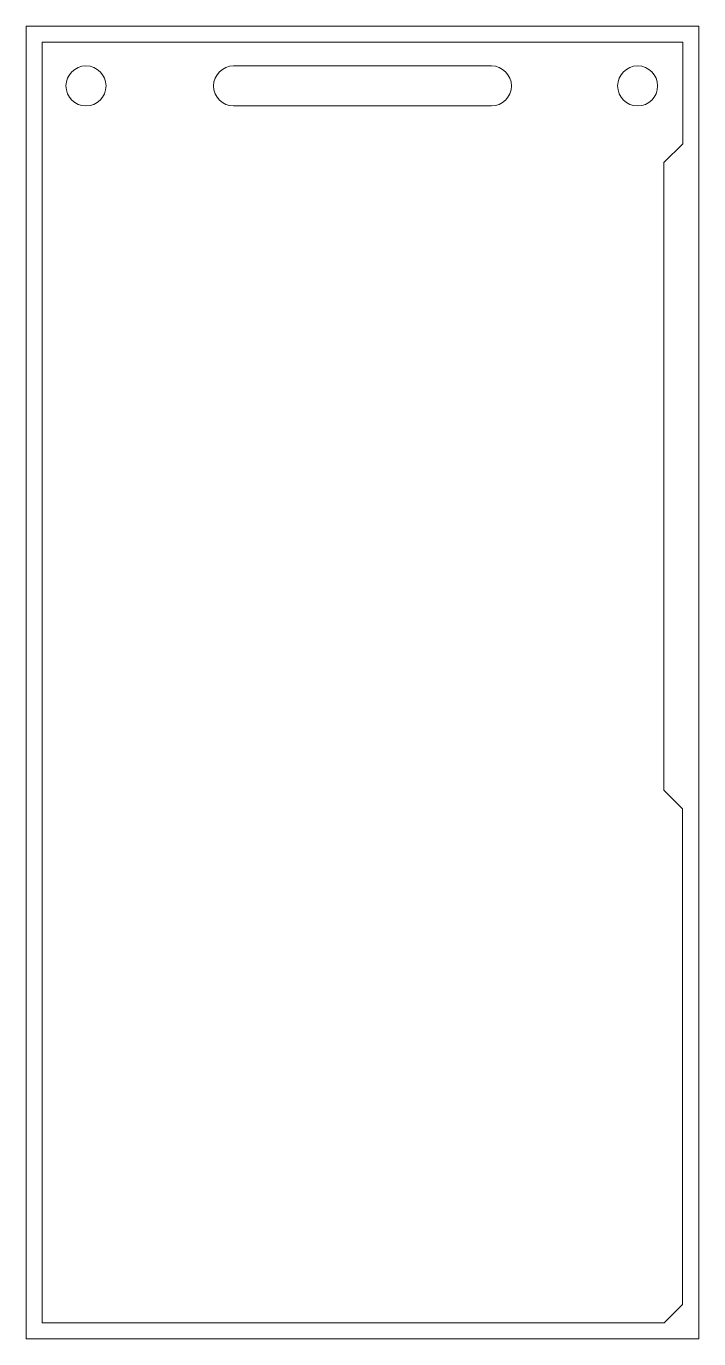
# Paper-space layout 'Layout1' of a CAD drawing. Header units: millimetres. Extents: x 0 to 133, y 0 to 260.
# The model-space entities are those that its viewports show. They can reach past a viewport. Long polylines and large blocks are cut down to what shows.
import ezdxf

# ---------------------------------------------------------------- set-up
doc = ezdxf.new("R2010")
doc.units = ezdxf.units.MM

msp = doc.modelspace()

# ---------------------------------------------------------------- linework, layer by layer
at = {"color": 1, "linetype": 'Continuous', "lineweight": 18, "true_color": 0xff0000}
msp.add_lwpolyline([(425.45, 257.18), (552.45, 257.18), (552.45, 237.05), (548.7, 233.3), (548.7, 108.83), (552.43, 105.1), (552.43, 6.82), (548.79, 3.17), (425.45, 3.17), (425.45, 257.18)], close=True, dxfattribs=at)
for points in [[(514.51, 252.48), (463.39, 252.48)], [(463.39, 244.54), (514.51, 244.54)]]:
    msp.add_lwpolyline(points, dxfattribs=at)
for points in [[(434.12, 252.48), (436.31, 252.48), (438.09, 250.7), (438.09, 248.51), (438.09, 246.32), (436.31, 244.54), (434.12, 244.54), (431.93, 244.54), (430.15, 246.32), (430.15, 248.51), (430.15, 250.7), (431.93, 252.48), (434.12, 252.48)], [(543.51, 252.48), (545.7, 252.48), (547.48, 250.7), (547.48, 248.51), (547.48, 246.32), (545.7, 244.54), (543.51, 244.54), (541.32, 244.54), (539.54, 246.32), (539.54, 248.51), (539.54, 250.7), (541.32, 252.48), (543.51, 252.48)]]:
    msp.add_open_spline(points, degree=3, knots=[0, 0, 0, 0, 1, 1, 1, 2, 2, 2, 3, 3, 3, 4, 4, 4, 4], dxfattribs=at)
for points in [[(459.42, 248.51), (459.42, 250.7), (461.2, 252.48), (463.39, 252.48)], [(514.51, 252.48), (516.7, 252.48), (518.48, 250.7), (518.48, 248.51)], [(463.39, 244.54), (461.2, 244.54), (459.42, 246.32), (459.42, 248.51)], [(518.48, 248.51), (518.48, 246.32), (516.7, 244.54), (514.51, 244.54)]]:
    msp.add_open_spline(points, degree=3, dxfattribs=at)

psp = doc.layouts.get("Layout1")

# ---------------------------------------------------------------- viewports
at = {"layer": '0'}
psp.add_viewport(center=(66.675, 130.175), size=(133.35, 260.35), view_center_point=(488.95, 130.175), view_height=260.35, dxfattribs=at)

doc.saveas('drawing.dxf')
